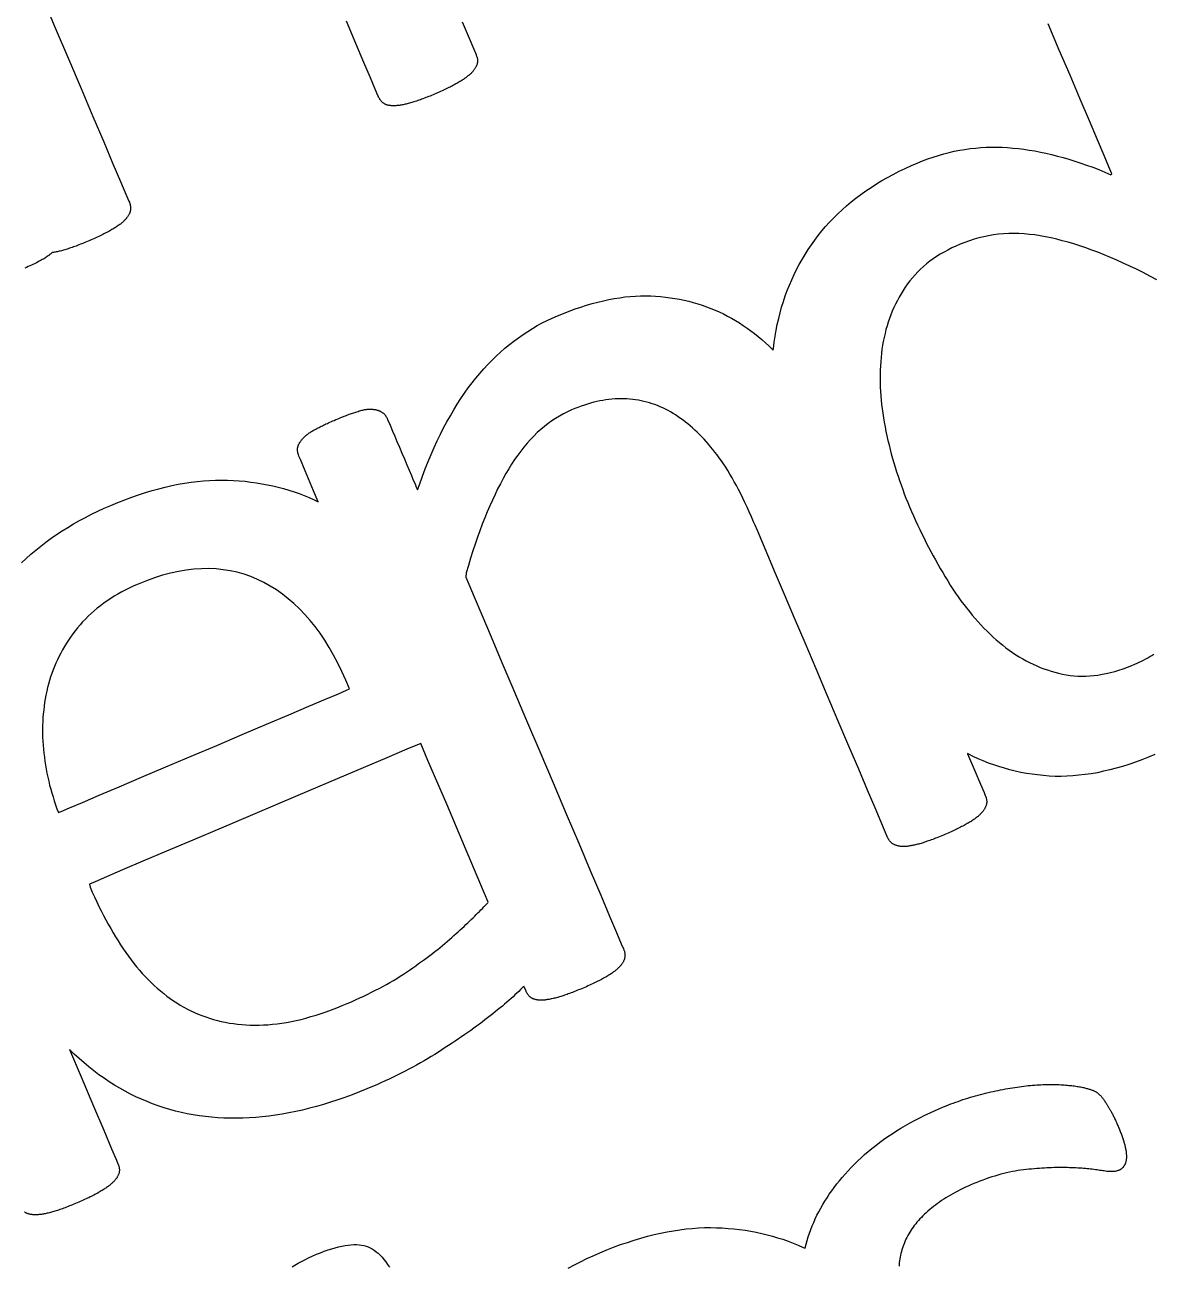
# Model space of a CAD drawing. Header units: millimetres. Extents: x 47 to 159, y 49 to 299.
# Drawn here: x 102.27 to 112.17, y 145.12 to 156.01 of the extents above; entities that cross this region are included whole.
import ezdxf

# ---------------------------------------------------------------- set-up
doc = ezdxf.new("R2010")
doc.units = ezdxf.units.MM

# ---------------------------------------------------------------- blocks, each defined once
blk = doc.blocks.new('angel 01')
for points in [[(-18.047, 96.311), (-18.021, 96.327), (-17.994, 96.343), (-17.965, 96.359), (-17.935, 96.375), (-17.903, 96.391), (-17.869, 96.406), (-17.833, 96.422), (-17.798, 96.436), (-17.764, 96.449), (-17.731, 96.46), (-17.699, 96.471), (-17.669, 96.48), (-17.639, 96.488), (-17.61, 96.494), (-17.582, 96.499), (-17.555, 96.503), (-17.53, 96.506), (-17.505, 96.507), (-17.481, 96.507), (-17.459, 96.505), (-17.437, 96.503), (-17.417, 96.499), (-17.397, 96.494), (-17.379, 96.487), (-17.361, 96.479), (-17.343, 96.469), (-17.326, 96.458), (-17.308, 96.445), (-17.291, 96.431), (-17.274, 96.415), (-17.257, 96.397), (-17.241, 96.378), (-17.224, 96.357), (-17.208, 96.334), (-17.192, 96.31)], [(-15.623, 96.301), (-15.57, 96.33), (-15.516, 96.357), (-15.461, 96.384), (-15.405, 96.41), (-15.347, 96.435), (-15.286, 96.46), (-15.225, 96.484), (-15.164, 96.507), (-15.104, 96.527), (-15.045, 96.547), (-14.986, 96.564), (-14.928, 96.58), (-14.87, 96.595), (-14.813, 96.608), (-14.756, 96.62), (-14.7, 96.629), (-14.645, 96.638), (-14.59, 96.645), (-14.535, 96.65), (-14.481, 96.654), (-14.428, 96.656), (-14.375, 96.656), (-14.323, 96.655), (-14.272, 96.653), (-14.221, 96.65), (-14.17, 96.645), (-14.12, 96.64), (-14.071, 96.633), (-14.022, 96.625), (-13.974, 96.616), (-13.926, 96.606), (-13.879, 96.594), (-13.832, 96.582), (-13.786, 96.568), (-13.74, 96.554), (-13.695, 96.538), (-13.651, 96.521), (-13.607, 96.502), (-13.563, 96.483), (-13.546, 96.475), (-13.545, 96.479), (-13.537, 96.511), (-13.528, 96.543), (-13.518, 96.575), (-13.507, 96.607), (-13.495, 96.639), (-13.483, 96.671), (-13.47, 96.702), (-13.456, 96.734), (-13.441, 96.765), (-13.425, 96.796), (-13.408, 96.827), (-13.391, 96.858), (-13.372, 96.889), (-13.353, 96.919), (-13.333, 96.949), (-13.312, 96.979), (-13.29, 97.009), (-13.267, 97.039), (-13.244, 97.068), (-13.219, 97.097), (-13.194, 97.126), (-13.168, 97.155), (-13.141, 97.184), (-13.113, 97.212), (-13.084, 97.241), (-13.054, 97.269), (-13.023, 97.297), (-12.992, 97.324), (-12.96, 97.351), (-12.926, 97.378), (-12.892, 97.404), (-12.856, 97.43), (-12.82, 97.455), (-12.782, 97.48), (-12.744, 97.504), (-12.705, 97.528), (-12.665, 97.552), (-12.623, 97.575), (-12.581, 97.598), (-12.538, 97.62), (-12.494, 97.642), (-12.449, 97.663), (-12.403, 97.684), (-12.356, 97.705), (-12.33, 97.715), (-12.309, 97.724), (-12.288, 97.732), (-12.267, 97.741), (-12.246, 97.749), (-12.224, 97.757), (-12.203, 97.764), (-12.181, 97.772), (-12.16, 97.779), (-12.138, 97.786), (-12.116, 97.793), (-12.094, 97.8), (-12.072, 97.806), (-12.05, 97.812), (-12.028, 97.818), (-12.006, 97.824), (-11.983, 97.83), (-11.961, 97.836), (-11.939, 97.841), (-11.917, 97.846), (-11.895, 97.851), (-11.873, 97.856), (-11.851, 97.86), (-11.83, 97.864), (-11.809, 97.869), (-11.788, 97.873), (-11.767, 97.876), (-11.746, 97.88), (-11.726, 97.883), (-11.705, 97.886), (-11.685, 97.889), (-11.665, 97.892), (-11.646, 97.895), (-11.626, 97.897), (-11.607, 97.9), (-11.588, 97.902), (-11.569, 97.903), (-11.55, 97.905), (-11.531, 97.906), (-11.513, 97.908), (-11.495, 97.909), (-11.478, 97.91), (-11.46, 97.911), (-11.443, 97.911), (-11.426, 97.912), (-11.409, 97.912), (-11.393, 97.912), (-11.377, 97.912), (-11.361, 97.912), (-11.345, 97.912), (-11.33, 97.911), (-11.315, 97.911), (-11.3, 97.91), (-11.285, 97.909), (-11.271, 97.908), (-11.257, 97.907), (-11.244, 97.906), (-11.231, 97.904), (-11.218, 97.903), (-11.205, 97.902), (-11.193, 97.9), (-11.181, 97.899), (-11.17, 97.897), (-11.159, 97.895), (-11.148, 97.894), (-11.138, 97.892), (-11.128, 97.89), (-11.118, 97.888), (-11.109, 97.886), (-11.1, 97.885), (-11.092, 97.883), (-11.084, 97.88), (-11.076, 97.878), (-11.068, 97.876), (-11.061, 97.874), (-11.054, 97.872), (-11.047, 97.87), (-11.04, 97.868), (-11.034, 97.865), (-11.028, 97.863), (-11.022, 97.861), (-11.016, 97.859), (-11.011, 97.856), (-11.006, 97.854), (-11.001, 97.851), (-10.997, 97.849), (-10.992, 97.846), (-10.988, 97.844), (-10.985, 97.841), (-10.981, 97.839), (-10.978, 97.836), (-10.974, 97.833), (-10.971, 97.83), (-10.967, 97.827), (-10.964, 97.824), (-10.961, 97.821), (-10.958, 97.818), (-10.954, 97.815), (-10.951, 97.811), (-10.948, 97.808), (-10.945, 97.805), (-10.942, 97.801), (-10.939, 97.797), (-10.936, 97.794), (-10.933, 97.79), (-10.93, 97.786), (-10.928, 97.782), (-10.925, 97.778), (-10.922, 97.774), (-10.919, 97.77), (-10.916, 97.766), (-10.914, 97.761), (-10.911, 97.756), (-10.908, 97.752), (-10.904, 97.747), (-10.901, 97.742), (-10.898, 97.737), (-10.895, 97.732), (-10.892, 97.727), (-10.888, 97.721), (-10.885, 97.716), (-10.882, 97.71), (-10.878, 97.705), (-10.875, 97.699), (-10.871, 97.693), (-10.868, 97.687), (-10.864, 97.681), (-10.86, 97.674), (-10.857, 97.668), (-10.853, 97.661), (-10.849, 97.654), (-10.846, 97.647), (-10.842, 97.639), (-10.838, 97.632), (-10.834, 97.624), (-10.831, 97.616), (-10.827, 97.608), (-10.823, 97.6), (-10.819, 97.591), (-10.815, 97.583), (-10.811, 97.574), (-10.807, 97.565), (-10.803, 97.556), (-10.799, 97.546), (-10.795, 97.536), (-10.791, 97.527), (-10.788, 97.517), (-10.784, 97.508), (-10.78, 97.499), (-10.777, 97.49), (-10.773, 97.481), (-10.77, 97.472), (-10.767, 97.463), (-10.764, 97.455), (-10.761, 97.446), (-10.758, 97.438), (-10.755, 97.429), (-10.753, 97.421), (-10.75, 97.413), (-10.748, 97.405), (-10.746, 97.398), (-10.743, 97.39), (-10.741, 97.383), (-10.739, 97.375), (-10.738, 97.368), (-10.736, 97.361), (-10.734, 97.354), (-10.733, 97.347), (-10.732, 97.34), (-10.731, 97.334), (-10.729, 97.327), (-10.729, 97.321), (-10.728, 97.314), (-10.727, 97.308), (-10.727, 97.302), (-10.726, 97.296), (-10.726, 97.29), (-10.726, 97.285), (-10.726, 97.279), (-10.726, 97.274), (-10.726, 97.268), (-10.726, 97.263), (-10.727, 97.258), (-10.728, 97.253), (-10.728, 97.248), (-10.729, 97.244), (-10.73, 97.239), (-10.731, 97.235), (-10.732, 97.23), (-10.733, 97.226), (-10.735, 97.222), (-10.736, 97.218), (-10.738, 97.214), (-10.739, 97.21), (-10.741, 97.207), (-10.743, 97.203), (-10.745, 97.2), (-10.747, 97.197), (-10.749, 97.194), (-10.751, 97.191), (-10.754, 97.188), (-10.756, 97.185), (-10.759, 97.182), (-10.761, 97.18), (-10.764, 97.177), (-10.767, 97.175), (-10.769, 97.173), (-10.772, 97.17), (-10.775, 97.168), (-10.778, 97.166), (-10.782, 97.164), (-10.785, 97.163), (-10.788, 97.161), (-10.791, 97.159), (-10.795, 97.158), (-10.801, 97.156), (-10.807, 97.154), (-10.813, 97.152), (-10.82, 97.151), (-10.827, 97.15), (-10.835, 97.149), (-10.843, 97.148), (-10.851, 97.148), (-10.86, 97.148), (-10.869, 97.148), (-10.879, 97.149), (-10.889, 97.149), (-10.899, 97.15), (-10.91, 97.151), (-10.921, 97.153), (-10.933, 97.154), (-10.945, 97.156), (-10.958, 97.158), (-10.971, 97.16), (-10.984, 97.162), (-10.997, 97.164), (-11.011, 97.166), (-11.026, 97.168), (-11.04, 97.17), (-11.055, 97.171), (-11.07, 97.173), (-11.086, 97.174), (-11.102, 97.176), (-11.118, 97.177), (-11.135, 97.178), (-11.152, 97.179), (-11.17, 97.18), (-11.187, 97.181), (-11.205, 97.182), (-11.224, 97.182), (-11.243, 97.183), (-11.262, 97.183), (-11.281, 97.184), (-11.301, 97.184), (-11.32, 97.184), (-11.341, 97.183), (-11.361, 97.183), (-11.382, 97.182), (-11.403, 97.181), (-11.424, 97.18), (-11.446, 97.179), (-11.468, 97.178), (-11.49, 97.176), (-11.513, 97.174), (-11.536, 97.172), (-11.559, 97.17), (-11.582, 97.168), (-11.606, 97.166), (-11.63, 97.163), (-11.654, 97.16), (-11.678, 97.156), (-11.703, 97.152), (-11.727, 97.148), (-11.752, 97.142), (-11.777, 97.137), (-11.803, 97.131), (-11.828, 97.124), (-11.854, 97.117), (-11.88, 97.109), (-11.906, 97.101), (-11.932, 97.092), (-11.958, 97.083), (-11.985, 97.074), (-12.012, 97.064), (-12.039, 97.053), (-12.066, 97.042), (-12.091, 97.031), (-12.115, 97.02), (-12.139, 97.01), (-12.162, 96.999), (-12.184, 96.988), (-12.206, 96.976), (-12.228, 96.965), (-12.249, 96.953), (-12.27, 96.942), (-12.29, 96.93), (-12.31, 96.918), (-12.329, 96.905), (-12.348, 96.893), (-12.366, 96.88), (-12.384, 96.867), (-12.402, 96.854), (-12.419, 96.841), (-12.436, 96.828), (-12.452, 96.814), (-12.467, 96.801), (-12.483, 96.787), (-12.497, 96.774), (-12.512, 96.76), (-12.525, 96.746), (-12.539, 96.732), (-12.551, 96.718), (-12.564, 96.703), (-12.575, 96.689), (-12.587, 96.674), (-12.598, 96.66), (-12.608, 96.645), (-12.618, 96.63), (-12.627, 96.616), (-12.636, 96.601), (-12.644, 96.586), (-12.652, 96.57), (-12.66, 96.555), (-12.667, 96.54), (-12.673, 96.524), (-12.68, 96.509), (-12.685, 96.493), (-12.691, 96.478), (-12.696, 96.462), (-12.7, 96.446), (-12.704, 96.43), (-12.708, 96.414), (-12.711, 96.398), (-12.714, 96.382), (-12.717, 96.366), (-12.719, 96.35), (-12.72, 96.334), (-12.721, 96.317)], [(-10.477, 100.808), (-10.533, 100.784), (-10.59, 100.761), (-10.647, 100.74), (-10.704, 100.72), (-10.76, 100.702), (-10.816, 100.686), (-10.872, 100.671), (-10.927, 100.659), (-10.981, 100.647), (-11.035, 100.638), (-11.089, 100.63), (-11.143, 100.624), (-11.195, 100.619), (-11.248, 100.616), (-11.3, 100.615), (-11.352, 100.615), (-11.403, 100.618), (-11.454, 100.621), (-11.505, 100.627), (-11.554, 100.633), (-11.604, 100.641), (-11.653, 100.65), (-11.701, 100.661), (-11.749, 100.673), (-11.797, 100.686), (-11.844, 100.7), (-11.89, 100.715), (-11.936, 100.732), (-11.982, 100.75), (-12.027, 100.769), (-12.071, 100.79), (-12.115, 100.812), (-12.12, 100.814), (-12.12, 100.813), (-12.056, 100.662), (-12.006, 100.546), (-11.975, 100.472), (-11.964, 100.447), (-11.962, 100.442), (-11.96, 100.437), (-11.959, 100.432), (-11.957, 100.428), (-11.956, 100.423), (-11.955, 100.419), (-11.954, 100.414), (-11.953, 100.41), (-11.953, 100.405), (-11.952, 100.401), (-11.952, 100.396), (-11.952, 100.392), (-11.952, 100.388), (-11.952, 100.383), (-11.953, 100.379), (-11.953, 100.375), (-11.954, 100.371), (-11.955, 100.367), (-11.956, 100.362), (-11.958, 100.358), (-11.959, 100.354), (-11.961, 100.35), (-11.962, 100.345), (-11.964, 100.341), (-11.967, 100.337), (-11.969, 100.332), (-11.972, 100.328), (-11.974, 100.323), (-11.977, 100.319), (-11.98, 100.315), (-11.984, 100.31), (-11.987, 100.306), (-11.991, 100.301), (-11.995, 100.297), (-11.999, 100.292), (-12.003, 100.288), (-12.008, 100.283), (-12.012, 100.278), (-12.017, 100.274), (-12.023, 100.269), (-12.028, 100.264), (-12.034, 100.259), (-12.04, 100.255), (-12.046, 100.25), (-12.053, 100.245), (-12.059, 100.24), (-12.066, 100.235), (-12.074, 100.23), (-12.081, 100.225), (-12.089, 100.22), (-12.097, 100.215), (-12.106, 100.21), (-12.114, 100.205), (-12.123, 100.2), (-12.132, 100.195), (-12.142, 100.19), (-12.151, 100.184), (-12.161, 100.179), (-12.172, 100.174), (-12.182, 100.168), (-12.193, 100.163), (-12.204, 100.157), (-12.216, 100.152), (-12.227, 100.146), (-12.239, 100.141), (-12.252, 100.135), (-12.264, 100.129), (-12.277, 100.123), (-12.29, 100.118), (-12.304, 100.112), (-12.318, 100.106), (-12.332, 100.1), (-12.346, 100.094), (-12.36, 100.088), (-12.374, 100.082), (-12.388, 100.077), (-12.401, 100.072), (-12.414, 100.067), (-12.426, 100.062), (-12.439, 100.057), (-12.451, 100.053), (-12.463, 100.049), (-12.474, 100.045), (-12.486, 100.041), (-12.497, 100.037), (-12.508, 100.033), (-12.518, 100.03), (-12.528, 100.027), (-12.538, 100.024), (-12.548, 100.021), (-12.558, 100.019), (-12.567, 100.016), (-12.576, 100.014), (-12.585, 100.012), (-12.594, 100.01), (-12.603, 100.008), (-12.611, 100.007), (-12.619, 100.005), (-12.627, 100.004), (-12.635, 100.003), (-12.642, 100.002), (-12.65, 100.001), (-12.657, 100.001), (-12.664, 100), (-12.67, 100), (-12.677, 100), (-12.683, 100), (-12.69, 100), (-12.696, 100), (-12.701, 100.001), (-12.707, 100.001), (-12.713, 100.002), (-12.718, 100.003), (-12.724, 100.003), (-12.729, 100.004), (-12.734, 100.006), (-12.739, 100.007), (-12.743, 100.008), (-12.748, 100.01), (-12.752, 100.011), (-12.757, 100.013), (-12.761, 100.015), (-12.765, 100.017), (-12.769, 100.019), (-12.773, 100.021), (-12.776, 100.023), (-12.78, 100.026), (-12.783, 100.028), (-12.786, 100.031), (-12.79, 100.034), (-12.793, 100.037), (-12.796, 100.04), (-12.799, 100.043), (-12.802, 100.047), (-12.804, 100.05), (-12.807, 100.054), (-12.81, 100.058), (-12.812, 100.062), (-12.815, 100.066), (-12.817, 100.07), (-12.819, 100.075), (-12.821, 100.079), (-12.824, 100.086), (-12.842, 100.128), (-12.879, 100.214), (-12.931, 100.338), (-12.998, 100.495), (-13.075, 100.678), (-13.162, 100.881), (-13.254, 101.099), (-13.351, 101.327), (-13.449, 101.557), (-13.545, 101.785), (-13.638, 102.004), (-13.725, 102.209), (-13.804, 102.394), (-13.872, 102.554), (-13.926, 102.681), (-13.964, 102.771), (-13.984, 102.818), (-13.997, 102.848), (-14.016, 102.891), (-14.035, 102.934), (-14.054, 102.976), (-14.073, 103.016), (-14.092, 103.055), (-14.11, 103.093), (-14.129, 103.13), (-14.148, 103.166), (-14.167, 103.2), (-14.186, 103.233), (-14.205, 103.266), (-14.224, 103.297), (-14.242, 103.327), (-14.261, 103.356), (-14.28, 103.383), (-14.298, 103.41), (-14.317, 103.435), (-14.336, 103.46), (-14.355, 103.483), (-14.374, 103.506), (-14.393, 103.529), (-14.412, 103.551), (-14.432, 103.573), (-14.452, 103.593), (-14.472, 103.614), (-14.492, 103.633), (-14.512, 103.653), (-14.533, 103.671), (-14.553, 103.689), (-14.574, 103.706), (-14.595, 103.723), (-14.616, 103.74), (-14.638, 103.755), (-14.659, 103.77), (-14.681, 103.785), (-14.703, 103.799), (-14.725, 103.812), (-14.747, 103.824), (-14.77, 103.836), (-14.793, 103.847), (-14.816, 103.857), (-14.839, 103.867), (-14.863, 103.876), (-14.886, 103.884), (-14.91, 103.892), (-14.934, 103.898), (-14.959, 103.904), (-14.983, 103.91), (-15.008, 103.914), (-15.033, 103.918), (-15.058, 103.922), (-15.084, 103.924), (-15.109, 103.926), (-15.135, 103.927), (-15.161, 103.927), (-15.187, 103.927), (-15.213, 103.926), (-15.24, 103.924), (-15.266, 103.921), (-15.293, 103.917), (-15.319, 103.913), (-15.346, 103.908), (-15.373, 103.902), (-15.4, 103.896), (-15.428, 103.889), (-15.455, 103.881), (-15.482, 103.872), (-15.51, 103.863), (-15.538, 103.852), (-15.565, 103.842), (-15.595, 103.829), (-15.631, 103.813), (-15.666, 103.795), (-15.701, 103.776), (-15.734, 103.755), (-15.768, 103.733), (-15.8, 103.709), (-15.833, 103.684), (-15.864, 103.658), (-15.895, 103.63), (-15.925, 103.6), (-15.955, 103.569), (-15.984, 103.537), (-16.012, 103.504), (-16.04, 103.468), (-16.067, 103.432), (-16.094, 103.394), (-16.12, 103.354), (-16.145, 103.314), (-16.17, 103.271), (-16.195, 103.228), (-16.219, 103.182), (-16.243, 103.136), (-16.266, 103.088), (-16.289, 103.038), (-16.312, 102.988), (-16.334, 102.935), (-16.356, 102.882), (-16.378, 102.826), (-16.399, 102.77), (-16.42, 102.712), (-16.44, 102.653), (-16.461, 102.592), (-16.48, 102.53), (-16.5, 102.466), (-16.519, 102.401), (-16.523, 102.362), (-16.497, 102.301), (-16.449, 102.189), (-16.383, 102.032), (-16.301, 101.839), (-16.206, 101.615), (-16.101, 101.368), (-15.989, 101.105), (-15.874, 100.833), (-15.757, 100.558), (-15.642, 100.287), (-15.532, 100.028), (-15.43, 99.788), (-15.338, 99.572), (-15.261, 99.389), (-15.2, 99.245), (-15.158, 99.147), (-15.139, 99.102), (-15.136, 99.096), (-15.135, 99.091), (-15.133, 99.087), (-15.131, 99.082), (-15.13, 99.077), (-15.129, 99.073), (-15.128, 99.068), (-15.127, 99.064), (-15.127, 99.059), (-15.126, 99.055), (-15.126, 99.05), (-15.126, 99.046), (-15.126, 99.042), (-15.126, 99.037), (-15.126, 99.033), (-15.127, 99.029), (-15.128, 99.025), (-15.129, 99.021), (-15.13, 99.016), (-15.131, 99.012), (-15.132, 99.008), (-15.134, 99.004), (-15.136, 98.999), (-15.138, 98.995), (-15.14, 98.991), (-15.142, 98.986), (-15.145, 98.982), (-15.147, 98.977), (-15.15, 98.973), (-15.153, 98.969), (-15.157, 98.964), (-15.16, 98.96), (-15.164, 98.955), (-15.167, 98.951), (-15.171, 98.946), (-15.176, 98.942), (-15.18, 98.937), (-15.185, 98.932), (-15.19, 98.928), (-15.195, 98.923), (-15.2, 98.918), (-15.206, 98.914), (-15.212, 98.909), (-15.218, 98.904), (-15.225, 98.899), (-15.231, 98.894), (-15.238, 98.889), (-15.246, 98.884), (-15.253, 98.88), (-15.261, 98.875), (-15.269, 98.87), (-15.277, 98.864), (-15.286, 98.859), (-15.294, 98.854), (-15.303, 98.849), (-15.313, 98.844), (-15.323, 98.839), (-15.333, 98.833), (-15.343, 98.828), (-15.354, 98.822), (-15.365, 98.817), (-15.376, 98.811), (-15.388, 98.806), (-15.4, 98.8), (-15.412, 98.794), (-15.425, 98.788), (-15.438, 98.782), (-15.451, 98.776), (-15.464, 98.77), (-15.478, 98.764), (-15.493, 98.758), (-15.507, 98.752), (-15.521, 98.746), (-15.534, 98.741), (-15.548, 98.735), (-15.561, 98.73), (-15.573, 98.725), (-15.586, 98.72), (-15.598, 98.715), (-15.611, 98.711), (-15.623, 98.706), (-15.634, 98.702), (-15.646, 98.698), (-15.657, 98.694), (-15.668, 98.691), (-15.679, 98.687), (-15.689, 98.684), (-15.699, 98.681), (-15.709, 98.678), (-15.719, 98.675), (-15.729, 98.672), (-15.738, 98.67), (-15.748, 98.668), (-15.757, 98.665), (-15.766, 98.663), (-15.774, 98.662), (-15.783, 98.66), (-15.791, 98.658), (-15.799, 98.657), (-15.807, 98.656), (-15.815, 98.655), (-15.823, 98.654), (-15.83, 98.653), (-15.837, 98.652), (-15.844, 98.652), (-15.851, 98.652), (-15.858, 98.652), (-15.864, 98.652), (-15.871, 98.652), (-15.877, 98.652), (-15.883, 98.652), (-15.889, 98.653), (-15.894, 98.654), (-15.9, 98.654), (-15.905, 98.655), (-15.91, 98.656), (-15.915, 98.658), (-15.92, 98.659), (-15.924, 98.66), (-15.929, 98.662), (-15.933, 98.664), (-15.937, 98.666), (-15.941, 98.668), (-15.945, 98.67), (-15.948, 98.672), (-15.951, 98.674), (-15.955, 98.677), (-15.958, 98.68), (-15.961, 98.682), (-15.964, 98.685), (-15.967, 98.688), (-15.97, 98.691), (-15.973, 98.695), (-15.975, 98.698), (-15.978, 98.702), (-15.981, 98.706), (-15.983, 98.709), (-15.985, 98.713), (-15.988, 98.717), (-15.99, 98.722), (-15.992, 98.726), (-15.994, 98.731), (-15.996, 98.735), (-16.013, 98.774), (-16.013, 98.773), (-16.027, 98.759), (-16.042, 98.744), (-16.058, 98.729), (-16.074, 98.713), (-16.091, 98.698), (-16.108, 98.682), (-16.125, 98.666), (-16.144, 98.65), (-16.162, 98.634), (-16.182, 98.617), (-16.201, 98.6), (-16.222, 98.583), (-16.243, 98.566), (-16.264, 98.549), (-16.286, 98.531), (-16.308, 98.513), (-16.331, 98.496), (-16.355, 98.478), (-16.379, 98.46), (-16.403, 98.441), (-16.428, 98.423), (-16.453, 98.405), (-16.479, 98.386), (-16.505, 98.368), (-16.532, 98.349), (-16.559, 98.33), (-16.587, 98.311), (-16.615, 98.292), (-16.643, 98.273), (-16.673, 98.254), (-16.702, 98.235), (-16.732, 98.215), (-16.763, 98.196), (-16.794, 98.176), (-16.825, 98.157), (-16.857, 98.138), (-16.889, 98.119), (-16.921, 98.101), (-16.954, 98.082), (-16.988, 98.064), (-17.021, 98.046), (-17.055, 98.029), (-17.089, 98.011), (-17.124, 97.994), (-17.159, 97.977), (-17.195, 97.96), (-17.231, 97.943), (-17.267, 97.927), (-17.304, 97.91), (-17.341, 97.894), (-17.391, 97.873), (-17.455, 97.847), (-17.519, 97.822), (-17.583, 97.799), (-17.646, 97.777), (-17.708, 97.756), (-17.77, 97.737), (-17.832, 97.719), (-17.893, 97.703), (-17.954, 97.688), (-18.014, 97.674), (-18.074, 97.662), (-18.133, 97.651), (-18.192, 97.642), (-18.25, 97.634), (-18.308, 97.627), (-18.365, 97.622), (-18.422, 97.618), (-18.478, 97.616), (-18.534, 97.615), (-18.59, 97.615), (-18.645, 97.617), (-18.699, 97.62), (-18.754, 97.624), (-18.807, 97.63), (-18.86, 97.637), (-18.913, 97.646), (-18.966, 97.655), (-19.017, 97.667), (-19.069, 97.679), (-19.12, 97.693), (-19.17, 97.708), (-19.221, 97.725), (-19.27, 97.743), (-19.319, 97.762), (-19.368, 97.783), (-19.416, 97.805), (-19.464, 97.828), (-19.511, 97.853), (-19.558, 97.879), (-19.605, 97.907), (-19.65, 97.936), (-19.696, 97.966), (-19.741, 97.998), (-19.785, 98.031), (-19.829, 98.066), (-19.872, 98.102), (-19.915, 98.14), (-19.958, 98.179), (-19.999, 98.219), (-20, 98.219), (-19.898, 97.979), (-19.789, 97.723), (-19.699, 97.51), (-19.63, 97.348), (-19.587, 97.248), (-19.574, 97.216), (-19.572, 97.211), (-19.57, 97.207), (-19.569, 97.202), (-19.567, 97.197), (-19.566, 97.193), (-19.565, 97.188), (-19.564, 97.184), (-19.563, 97.179), (-19.563, 97.175), (-19.562, 97.17), (-19.562, 97.166), (-19.562, 97.162), (-19.562, 97.157), (-19.562, 97.153), (-19.563, 97.149), (-19.563, 97.145), (-19.564, 97.14), (-19.565, 97.136), (-19.566, 97.132), (-19.568, 97.128), (-19.569, 97.123), (-19.571, 97.119), (-19.573, 97.115), (-19.575, 97.11), (-19.577, 97.106), (-19.58, 97.102), (-19.582, 97.097), (-19.585, 97.093), (-19.588, 97.088), (-19.592, 97.084), (-19.595, 97.079), (-19.599, 97.075), (-19.603, 97.07), (-19.607, 97.065), (-19.611, 97.061), (-19.616, 97.056), (-19.621, 97.051), (-19.626, 97.047), (-19.631, 97.042), (-19.636, 97.037), (-19.642, 97.032), (-19.648, 97.027), (-19.654, 97.023), (-19.661, 97.018), (-19.667, 97.013), (-19.674, 97.008), (-19.681, 97.003), (-19.689, 96.998), (-19.696, 96.993), (-19.704, 96.988), (-19.712, 96.983), (-19.721, 96.978), (-19.729, 96.973), (-19.738, 96.968), (-19.747, 96.962), (-19.757, 96.957), (-19.766, 96.952), (-19.776, 96.947), (-19.787, 96.941), (-19.797, 96.936), (-19.808, 96.93), (-19.819, 96.925), (-19.83, 96.919), (-19.842, 96.914), (-19.854, 96.908), (-19.867, 96.903), (-19.879, 96.897), (-19.892, 96.891), (-19.905, 96.885), (-19.919, 96.879), (-19.932, 96.874), (-19.946, 96.868), (-19.96, 96.862), (-19.973, 96.856), (-19.987, 96.851), (-20, 96.846), (-20.012, 96.841), (-20.025, 96.836), (-20.037, 96.831), (-20.049, 96.827), (-20.061, 96.822), (-20.073, 96.818), (-20.084, 96.814), (-20.095, 96.81), (-20.106, 96.807), (-20.117, 96.803), (-20.127, 96.8), (-20.138, 96.797), (-20.148, 96.794), (-20.157, 96.791), (-20.167, 96.789), (-20.176, 96.786), (-20.186, 96.784), (-20.195, 96.782), (-20.204, 96.78), (-20.212, 96.778), (-20.221, 96.776), (-20.229, 96.775), (-20.237, 96.774), (-20.245, 96.772), (-20.253, 96.771), (-20.26, 96.771), (-20.268, 96.77), (-20.275, 96.769), (-20.282, 96.769), (-20.289, 96.769), (-20.295, 96.768), (-20.302, 96.768), (-20.308, 96.769), (-20.314, 96.769), (-20.32, 96.769), (-20.326, 96.77), (-20.332, 96.77), (-20.337, 96.771), (-20.342, 96.772), (-20.348, 96.773), (-20.353, 96.774), (-20.358, 96.776), (-20.362, 96.777), (-20.367, 96.779), (-20.371, 96.78), (-20.375, 96.782), (-20.38, 96.784), (-20.383, 96.786), (-20.387, 96.788), (-20.391, 96.791), (-20.394, 96.793)], [(-20.421, 102.488), (-20.381, 102.526), (-20.339, 102.564), (-20.296, 102.6), (-20.252, 102.635), (-20.206, 102.67), (-20.16, 102.703), (-20.113, 102.736), (-20.064, 102.768), (-20.015, 102.799), (-19.964, 102.829), (-19.912, 102.859), (-19.859, 102.887), (-19.805, 102.915), (-19.75, 102.941), (-19.694, 102.967), (-19.636, 102.992), (-19.575, 103.018), (-19.514, 103.041), (-19.453, 103.064), (-19.393, 103.085), (-19.334, 103.104), (-19.275, 103.122), (-19.217, 103.138), (-19.159, 103.152), (-19.102, 103.165), (-19.045, 103.177), (-18.989, 103.187), (-18.933, 103.195), (-18.879, 103.202), (-18.824, 103.207), (-18.77, 103.211), (-18.717, 103.213), (-18.664, 103.214), (-18.612, 103.213), (-18.561, 103.211), (-18.51, 103.207), (-18.459, 103.203), (-18.409, 103.197), (-18.36, 103.19), (-18.311, 103.182), (-18.263, 103.173), (-18.215, 103.163), (-18.168, 103.152), (-18.121, 103.139), (-18.075, 103.126), (-18.029, 103.111), (-17.984, 103.095), (-17.94, 103.078), (-17.896, 103.06), (-17.852, 103.04), (-17.817, 103.023), (-17.858, 103.121), (-17.931, 103.294), (-17.974, 103.394), (-17.984, 103.419), (-17.986, 103.423), (-17.988, 103.428), (-17.99, 103.432), (-17.991, 103.437), (-17.992, 103.441), (-17.994, 103.446), (-17.995, 103.45), (-17.996, 103.454), (-17.996, 103.459), (-17.997, 103.463), (-17.998, 103.467), (-17.998, 103.471), (-17.998, 103.476), (-17.998, 103.48), (-17.999, 103.484), (-17.998, 103.488), (-17.998, 103.492), (-17.998, 103.496), (-17.997, 103.5), (-17.996, 103.504), (-17.995, 103.508), (-17.994, 103.512), (-17.993, 103.516), (-17.991, 103.521), (-17.989, 103.525), (-17.987, 103.529), (-17.985, 103.534), (-17.982, 103.538), (-17.98, 103.543), (-17.977, 103.547), (-17.974, 103.552), (-17.97, 103.556), (-17.967, 103.561), (-17.963, 103.566), (-17.959, 103.571), (-17.955, 103.575), (-17.951, 103.58), (-17.946, 103.585), (-17.941, 103.59), (-17.936, 103.595), (-17.931, 103.599), (-17.926, 103.604), (-17.92, 103.609), (-17.914, 103.613), (-17.908, 103.618), (-17.902, 103.623), (-17.896, 103.627), (-17.889, 103.632), (-17.882, 103.636), (-17.875, 103.64), (-17.868, 103.645), (-17.861, 103.649), (-17.853, 103.654), (-17.845, 103.658), (-17.837, 103.662), (-17.828, 103.667), (-17.819, 103.672), (-17.81, 103.676), (-17.801, 103.681), (-17.791, 103.686), (-17.781, 103.691), (-17.771, 103.696), (-17.76, 103.701), (-17.749, 103.706), (-17.737, 103.711), (-17.726, 103.716), (-17.714, 103.722), (-17.701, 103.727), (-17.689, 103.733), (-17.676, 103.738), (-17.663, 103.744), (-17.65, 103.749), (-17.637, 103.755), (-17.625, 103.76), (-17.613, 103.765), (-17.601, 103.769), (-17.59, 103.774), (-17.578, 103.778), (-17.567, 103.783), (-17.556, 103.787), (-17.545, 103.791), (-17.535, 103.795), (-17.525, 103.798), (-17.515, 103.802), (-17.505, 103.805), (-17.495, 103.808), (-17.486, 103.811), (-17.477, 103.814), (-17.468, 103.817), (-17.459, 103.82), (-17.451, 103.822), (-17.442, 103.824), (-17.434, 103.827), (-17.426, 103.828), (-17.418, 103.83), (-17.41, 103.832), (-17.403, 103.833), (-17.395, 103.834), (-17.388, 103.835), (-17.381, 103.836), (-17.374, 103.836), (-17.368, 103.836), (-17.361, 103.837), (-17.355, 103.836), (-17.349, 103.836), (-17.343, 103.836), (-17.337, 103.835), (-17.331, 103.834), (-17.326, 103.834), (-17.32, 103.833), (-17.315, 103.832), (-17.31, 103.831), (-17.305, 103.83), (-17.3, 103.828), (-17.295, 103.827), (-17.291, 103.825), (-17.286, 103.824), (-17.282, 103.822), (-17.278, 103.82), (-17.273, 103.818), (-17.27, 103.816), (-17.266, 103.814), (-17.262, 103.812), (-17.258, 103.81), (-17.255, 103.808), (-17.252, 103.805), (-17.249, 103.803), (-17.245, 103.8), (-17.242, 103.797), (-17.239, 103.794), (-17.236, 103.791), (-17.233, 103.788), (-17.231, 103.784), (-17.228, 103.781), (-17.225, 103.777), (-17.223, 103.773), (-17.22, 103.769), (-17.218, 103.765), (-17.216, 103.761), (-17.213, 103.757), (-17.211, 103.753), (-17.209, 103.748), (-17.208, 103.744), (-17.202, 103.732), (-17.193, 103.71), (-17.18, 103.68), (-17.165, 103.643), (-17.146, 103.6), (-17.127, 103.553), (-17.105, 103.503), (-17.083, 103.451), (-17.061, 103.399), (-17.04, 103.348), (-17.019, 103.3), (-17, 103.254), (-16.983, 103.214), (-16.968, 103.18), (-16.957, 103.153), (-16.949, 103.135), (-16.946, 103.127), (-16.927, 103.182), (-16.903, 103.248), (-16.878, 103.313), (-16.853, 103.377), (-16.827, 103.439), (-16.8, 103.499), (-16.773, 103.558), (-16.745, 103.616), (-16.717, 103.672), (-16.688, 103.726), (-16.658, 103.779), (-16.628, 103.831), (-16.597, 103.881), (-16.565, 103.929), (-16.533, 103.976), (-16.501, 104.022), (-16.467, 104.066), (-16.433, 104.108), (-16.399, 104.15), (-16.363, 104.189), (-16.328, 104.228), (-16.291, 104.265), (-16.255, 104.302), (-16.217, 104.336), (-16.179, 104.37), (-16.14, 104.402), (-16.101, 104.433), (-16.061, 104.463), (-16.02, 104.491), (-15.979, 104.518), (-15.937, 104.544), (-15.895, 104.569), (-15.852, 104.592), (-15.809, 104.614), (-15.764, 104.635), (-15.719, 104.655), (-15.666, 104.676), (-15.615, 104.696), (-15.564, 104.715), (-15.513, 104.732), (-15.463, 104.748), (-15.413, 104.762), (-15.364, 104.775), (-15.315, 104.787), (-15.267, 104.797), (-15.22, 104.806), (-15.172, 104.814), (-15.126, 104.82), (-15.08, 104.824), (-15.034, 104.828), (-14.989, 104.83), (-14.944, 104.83), (-14.9, 104.829), (-14.857, 104.827), (-14.814, 104.824), (-14.771, 104.819), (-14.729, 104.814), (-14.688, 104.807), (-14.647, 104.8), (-14.606, 104.792), (-14.566, 104.782), (-14.526, 104.772), (-14.487, 104.76), (-14.448, 104.748), (-14.41, 104.735), (-14.372, 104.72), (-14.335, 104.705), (-14.298, 104.689), (-14.262, 104.671), (-14.226, 104.653), (-14.191, 104.634), (-14.156, 104.613), (-14.122, 104.592), (-14.088, 104.57), (-14.054, 104.547), (-14.021, 104.523), (-13.989, 104.499), (-13.957, 104.473), (-13.925, 104.447), (-13.894, 104.419), (-13.864, 104.391), (-13.833, 104.362), (-13.825, 104.353), (-13.823, 104.369), (-13.816, 104.423), (-13.808, 104.476), (-13.799, 104.528), (-13.789, 104.58), (-13.777, 104.631), (-13.765, 104.681), (-13.751, 104.731), (-13.736, 104.781), (-13.719, 104.829), (-13.702, 104.877), (-13.683, 104.924), (-13.663, 104.971), (-13.642, 105.016), (-13.62, 105.062), (-13.596, 105.106), (-13.572, 105.15), (-13.546, 105.193), (-13.519, 105.236), (-13.49, 105.277), (-13.461, 105.318), (-13.43, 105.359), (-13.398, 105.399), (-13.365, 105.438), (-13.331, 105.476), (-13.295, 105.513), (-13.258, 105.55), (-13.22, 105.586), (-13.181, 105.621), (-13.141, 105.655), (-13.099, 105.688), (-13.056, 105.72), (-13.012, 105.752), (-12.966, 105.782), (-12.919, 105.812), (-12.872, 105.841), (-12.822, 105.869), (-12.772, 105.896), (-12.72, 105.923), (-12.667, 105.948), (-12.613, 105.973), (-12.561, 105.995), (-12.514, 106.014), (-12.468, 106.031), (-12.422, 106.047), (-12.375, 106.062), (-12.329, 106.075), (-12.282, 106.087), (-12.236, 106.098), (-12.189, 106.107), (-12.143, 106.115), (-12.096, 106.122), (-12.05, 106.127), (-12.003, 106.131), (-11.956, 106.134), (-11.909, 106.135), (-11.863, 106.135), (-11.816, 106.134), (-11.769, 106.131), (-11.722, 106.127), (-11.674, 106.122), (-11.627, 106.116), (-11.579, 106.109), (-11.53, 106.101), (-11.481, 106.091), (-11.432, 106.081), (-11.382, 106.069), (-11.332, 106.056), (-11.281, 106.043), (-11.23, 106.028), (-11.179, 106.012), (-11.127, 105.995), (-11.075, 105.977), (-11.022, 105.958), (-10.969, 105.937), (-10.916, 105.916), (-10.862, 105.893), (-10.854, 105.901), (-10.879, 105.961), (-10.922, 106.062), (-10.98, 106.198), (-11.051, 106.365), (-11.132, 106.556), (-11.221, 106.765), (-11.315, 106.986), (-11.412, 107.215)], [(-16.554, 107.234), (-16.493, 107.09), (-16.452, 106.993), (-16.432, 106.947), (-16.43, 106.942), (-16.428, 106.937), (-16.427, 106.932), (-16.425, 106.928), (-16.424, 106.923), (-16.423, 106.919), (-16.422, 106.914), (-16.421, 106.91), (-16.421, 106.905), (-16.42, 106.901), (-16.42, 106.897), (-16.42, 106.892), (-16.42, 106.888), (-16.42, 106.884), (-16.42, 106.879), (-16.421, 106.875), (-16.422, 106.871), (-16.422, 106.867), (-16.423, 106.863), (-16.425, 106.858), (-16.426, 106.854), (-16.428, 106.85), (-16.43, 106.846), (-16.432, 106.841), (-16.434, 106.837), (-16.436, 106.832), (-16.439, 106.828), (-16.442, 106.824), (-16.445, 106.819), (-16.448, 106.815), (-16.452, 106.81), (-16.455, 106.806), (-16.459, 106.801), (-16.463, 106.796), (-16.467, 106.792), (-16.472, 106.787), (-16.476, 106.782), (-16.481, 106.778), (-16.486, 106.773), (-16.492, 106.768), (-16.497, 106.763), (-16.503, 106.759), (-16.509, 106.754), (-16.515, 106.749), (-16.522, 106.744), (-16.529, 106.739), (-16.536, 106.734), (-16.543, 106.729), (-16.551, 106.724), (-16.558, 106.719), (-16.566, 106.714), (-16.574, 106.709), (-16.583, 106.704), (-16.592, 106.699), (-16.601, 106.694), (-16.61, 106.689), (-16.619, 106.684), (-16.629, 106.678), (-16.639, 106.673), (-16.65, 106.668), (-16.66, 106.662), (-16.671, 106.657), (-16.683, 106.651), (-16.694, 106.646), (-16.706, 106.64), (-16.718, 106.634), (-16.731, 106.629), (-16.743, 106.623), (-16.756, 106.617), (-16.77, 106.611), (-16.783, 106.606), (-16.797, 106.6), (-16.81, 106.594), (-16.823, 106.589), (-16.836, 106.583), (-16.849, 106.578), (-16.861, 106.573), (-16.874, 106.569), (-16.886, 106.564), (-16.898, 106.559), (-16.91, 106.555), (-16.921, 106.551), (-16.933, 106.547), (-16.944, 106.543), (-16.955, 106.539), (-16.966, 106.536), (-16.977, 106.532), (-16.987, 106.529), (-16.997, 106.526), (-17.007, 106.523), (-17.017, 106.52), (-17.027, 106.518), (-17.037, 106.515), (-17.046, 106.513), (-17.055, 106.511), (-17.064, 106.509), (-17.073, 106.507), (-17.081, 106.505), (-17.09, 106.504), (-17.098, 106.502), (-17.106, 106.501), (-17.114, 106.5), (-17.121, 106.499), (-17.128, 106.499), (-17.136, 106.498), (-17.142, 106.498), (-17.149, 106.498), (-17.156, 106.498), (-17.162, 106.498), (-17.168, 106.498), (-17.174, 106.498), (-17.18, 106.499), (-17.186, 106.499), (-17.191, 106.5), (-17.197, 106.501), (-17.202, 106.502), (-17.207, 106.503), (-17.212, 106.504), (-17.216, 106.506), (-17.221, 106.507), (-17.225, 106.509), (-17.229, 106.511), (-17.233, 106.513), (-17.237, 106.515), (-17.24, 106.517), (-17.244, 106.519), (-17.247, 106.522), (-17.25, 106.524), (-17.253, 106.527), (-17.256, 106.53), (-17.259, 106.533), (-17.262, 106.536), (-17.265, 106.539), (-17.268, 106.543), (-17.271, 106.546), (-17.273, 106.55), (-17.276, 106.553), (-17.278, 106.557), (-17.28, 106.561), (-17.283, 106.565), (-17.285, 106.57), (-17.287, 106.574), (-17.289, 106.579), (-17.294, 106.589), (-17.317, 106.644), (-17.358, 106.742), (-17.416, 106.877), (-17.487, 107.045), (-17.57, 107.239)], [(-20.24, 107.456), (-20.124, 107.182), (-20.009, 106.91), (-19.898, 106.649), (-19.794, 106.403), (-19.699, 106.181), (-19.618, 105.989), (-19.552, 105.834), (-19.505, 105.723), (-19.479, 105.662), (-19.474, 105.651), (-19.472, 105.646), (-19.471, 105.642), (-19.469, 105.637), (-19.468, 105.633), (-19.467, 105.628), (-19.466, 105.624), (-19.465, 105.619), (-19.464, 105.615), (-19.464, 105.61), (-19.464, 105.606), (-19.463, 105.602), (-19.463, 105.597), (-19.464, 105.593), (-19.464, 105.589), (-19.464, 105.584), (-19.465, 105.58), (-19.466, 105.576), (-19.467, 105.572), (-19.468, 105.568), (-19.469, 105.563), (-19.471, 105.559), (-19.473, 105.555), (-19.474, 105.551), (-19.476, 105.546), (-19.479, 105.542), (-19.481, 105.538), (-19.484, 105.533), (-19.487, 105.529), (-19.49, 105.524), (-19.493, 105.52), (-19.496, 105.516), (-19.5, 105.511), (-19.503, 105.507), (-19.507, 105.502), (-19.511, 105.498), (-19.516, 105.493), (-19.52, 105.488), (-19.525, 105.484), (-19.53, 105.479), (-19.535, 105.474), (-19.541, 105.47), (-19.547, 105.465), (-19.553, 105.46), (-19.559, 105.455), (-19.566, 105.451), (-19.573, 105.446), (-19.58, 105.441), (-19.587, 105.436), (-19.595, 105.431), (-19.603, 105.426), (-19.611, 105.421), (-19.619, 105.416), (-19.628, 105.411), (-19.637, 105.406), (-19.646, 105.4), (-19.655, 105.395), (-19.665, 105.39), (-19.675, 105.385), (-19.686, 105.379), (-19.697, 105.374), (-19.708, 105.368), (-19.719, 105.362), (-19.731, 105.357), (-19.743, 105.351), (-19.756, 105.345), (-19.768, 105.339), (-19.781, 105.334), (-19.795, 105.328), (-19.808, 105.322), (-19.822, 105.316), (-19.837, 105.309), (-19.851, 105.303), (-19.864, 105.298), (-19.878, 105.292), (-19.891, 105.287), (-19.904, 105.282), (-19.917, 105.277), (-19.929, 105.272), (-19.941, 105.267), (-19.953, 105.263), (-19.965, 105.259), (-19.977, 105.255), (-19.988, 105.251), (-19.999, 105.247), (-20.01, 105.243), (-20.021, 105.24), (-20.031, 105.237), (-20.041, 105.234), (-20.051, 105.231), (-20.061, 105.228), (-20.07, 105.225), (-20.08, 105.223), (-20.089, 105.221), (-20.098, 105.219), (-20.106, 105.217), (-20.115, 105.215), (-20.124, 105.213), (-20.132, 105.212), (-20.14, 105.211), (-20.148, 105.209), (-20.152, 105.209), (-20.155, 105.207), (-20.161, 105.201), (-20.167, 105.196), (-20.174, 105.191), (-20.181, 105.185), (-20.188, 105.18), (-20.195, 105.175), (-20.203, 105.169), (-20.211, 105.164), (-20.22, 105.159), (-20.229, 105.153), (-20.239, 105.148), (-20.249, 105.142), (-20.26, 105.136), (-20.271, 105.13), (-20.282, 105.124), (-20.294, 105.118), (-20.307, 105.112), (-20.32, 105.106), (-20.333, 105.1), (-20.347, 105.093), (-20.362, 105.087), (-20.376, 105.08), (-20.392, 105.074)], [(-10.46, 104.972), (-10.52, 105.003), (-10.579, 105.034), (-10.638, 105.063), (-10.696, 105.091), (-10.754, 105.118), (-10.811, 105.143), (-10.867, 105.167), (-10.922, 105.19), (-10.976, 105.212), (-11.03, 105.232), (-11.083, 105.251), (-11.136, 105.269), (-11.187, 105.285), (-11.238, 105.3), (-11.289, 105.314), (-11.338, 105.327), (-11.387, 105.338), (-11.435, 105.348), (-11.483, 105.357), (-11.53, 105.364), (-11.577, 105.369), (-11.623, 105.373), (-11.669, 105.376), (-11.714, 105.377), (-11.759, 105.376), (-11.804, 105.373), (-11.848, 105.37), (-11.892, 105.364), (-11.935, 105.357), (-11.978, 105.349), (-12.02, 105.339), (-12.062, 105.327), (-12.103, 105.314), (-12.144, 105.299), (-12.185, 105.283), (-12.222, 105.267), (-12.258, 105.25), (-12.293, 105.232), (-12.326, 105.214), (-12.359, 105.195), (-12.391, 105.175), (-12.421, 105.154), (-12.45, 105.133), (-12.479, 105.111), (-12.506, 105.088), (-12.532, 105.064), (-12.557, 105.04), (-12.581, 105.015), (-12.604, 104.989), (-12.626, 104.962), (-12.647, 104.935), (-12.667, 104.907), (-12.685, 104.878), (-12.703, 104.849), (-12.72, 104.819), (-12.736, 104.789), (-12.752, 104.758), (-12.766, 104.728), (-12.78, 104.696), (-12.793, 104.665), (-12.805, 104.632), (-12.816, 104.6), (-12.826, 104.567), (-12.836, 104.534), (-12.844, 104.5), (-12.852, 104.466), (-12.859, 104.431), (-12.865, 104.396), (-12.871, 104.361), (-12.875, 104.325), (-12.879, 104.289), (-12.882, 104.253), (-12.884, 104.216), (-12.886, 104.179), (-12.887, 104.142), (-12.887, 104.105), (-12.887, 104.068), (-12.886, 104.03), (-12.884, 103.992), (-12.881, 103.954), (-12.878, 103.916), (-12.874, 103.877), (-12.869, 103.839), (-12.864, 103.8), (-12.858, 103.76), (-12.851, 103.721), (-12.844, 103.681), (-12.836, 103.641), (-12.827, 103.602), (-12.818, 103.562), (-12.809, 103.522), (-12.799, 103.483), (-12.789, 103.443), (-12.778, 103.404), (-12.766, 103.365), (-12.755, 103.326), (-12.742, 103.287), (-12.73, 103.248), (-12.717, 103.209), (-12.703, 103.171), (-12.689, 103.132), (-12.675, 103.094), (-12.66, 103.055), (-12.644, 103.017), (-12.629, 102.979), (-12.612, 102.939), (-12.594, 102.899), (-12.576, 102.86), (-12.558, 102.82), (-12.54, 102.781), (-12.521, 102.742), (-12.502, 102.703), (-12.482, 102.664), (-12.463, 102.626), (-12.442, 102.588), (-12.422, 102.55), (-12.401, 102.513), (-12.381, 102.476), (-12.359, 102.439), (-12.338, 102.402), (-12.316, 102.366), (-12.294, 102.329), (-12.271, 102.293), (-12.248, 102.258), (-12.225, 102.223), (-12.202, 102.189), (-12.178, 102.156), (-12.154, 102.123), (-12.129, 102.092), (-12.104, 102.06), (-12.079, 102.03), (-12.054, 102), (-12.028, 101.971), (-12.002, 101.943), (-11.976, 101.916), (-11.949, 101.889), (-11.922, 101.863), (-11.895, 101.837), (-11.868, 101.813), (-11.84, 101.789), (-11.811, 101.766), (-11.783, 101.743), (-11.754, 101.722), (-11.725, 101.702), (-11.696, 101.682), (-11.666, 101.663), (-11.636, 101.646), (-11.606, 101.629), (-11.575, 101.613), (-11.544, 101.598), (-11.513, 101.584), (-11.482, 101.571), (-11.45, 101.559), (-11.418, 101.548), (-11.386, 101.537), (-11.353, 101.528), (-11.321, 101.519), (-11.287, 101.512), (-11.254, 101.506), (-11.22, 101.501), (-11.186, 101.497), (-11.152, 101.495), (-11.117, 101.494), (-11.082, 101.494), (-11.047, 101.496), (-11.012, 101.499), (-10.976, 101.504), (-10.94, 101.51), (-10.903, 101.517), (-10.866, 101.525), (-10.829, 101.535), (-10.792, 101.546), (-10.754, 101.559), (-10.716, 101.573), (-10.678, 101.588), (-10.652, 101.599), (-10.633, 101.608), (-10.613, 101.616), (-10.595, 101.626), (-10.576, 101.635), (-10.557, 101.645), (-10.539, 101.655), (-10.521, 101.665), (-10.503, 101.675), (-10.486, 101.686)]]:
    blk.add_lwpolyline(points)
for points in [[(-17.542, 101.382), (-17.575, 101.46), (-17.609, 101.536), (-17.645, 101.609), (-17.682, 101.679), (-17.72, 101.746), (-17.76, 101.81), (-17.801, 101.871), (-17.844, 101.929), (-17.888, 101.983), (-17.934, 102.035), (-17.981, 102.084), (-18.03, 102.13), (-18.08, 102.173), (-18.131, 102.213), (-18.184, 102.25), (-18.238, 102.284), (-18.294, 102.315), (-18.351, 102.343), (-18.409, 102.367), (-18.468, 102.388), (-18.528, 102.405), (-18.589, 102.418), (-18.651, 102.428), (-18.714, 102.434), (-18.778, 102.437), (-18.842, 102.436), (-18.908, 102.432), (-18.975, 102.424), (-19.043, 102.413), (-19.112, 102.398), (-19.182, 102.379), (-19.253, 102.357), (-19.325, 102.331), (-19.397, 102.302), (-19.434, 102.285), (-19.471, 102.269), (-19.506, 102.251), (-19.54, 102.233), (-19.574, 102.214), (-19.607, 102.195), (-19.638, 102.175), (-19.669, 102.155), (-19.699, 102.134), (-19.728, 102.112), (-19.756, 102.09), (-19.784, 102.067), (-19.81, 102.044), (-19.835, 102.02), (-19.86, 101.995), (-19.884, 101.97), (-19.906, 101.944), (-19.928, 101.918), (-19.95, 101.891), (-19.97, 101.864), (-19.99, 101.837), (-20.008, 101.81), (-20.027, 101.782), (-20.044, 101.754), (-20.061, 101.725), (-20.076, 101.697), (-20.091, 101.668), (-20.106, 101.638), (-20.119, 101.609), (-20.132, 101.579), (-20.144, 101.548), (-20.155, 101.518), (-20.165, 101.487), (-20.175, 101.456), (-20.184, 101.424), (-20.192, 101.393), (-20.199, 101.361), (-20.206, 101.328), (-20.212, 101.296), (-20.218, 101.263), (-20.222, 101.23), (-20.226, 101.197), (-20.23, 101.164), (-20.232, 101.13), (-20.234, 101.096), (-20.235, 101.062), (-20.236, 101.028), (-20.235, 100.993), (-20.235, 100.959), (-20.233, 100.924), (-20.231, 100.888), (-20.228, 100.853), (-20.224, 100.818), (-20.22, 100.783), (-20.215, 100.748), (-20.21, 100.713), (-20.204, 100.678), (-20.197, 100.643), (-20.19, 100.608), (-20.182, 100.573), (-20.174, 100.538), (-20.164, 100.504), (-20.155, 100.469), (-20.144, 100.435), (-20.133, 100.4), (-20.122, 100.366), (-20.11, 100.331), (-20.097, 100.297), (-20.072, 100.308), (-19.999, 100.339), (-19.886, 100.387), (-19.739, 100.449), (-19.564, 100.523), (-19.367, 100.607), (-19.154, 100.697), (-18.932, 100.792), (-18.707, 100.887), (-18.485, 100.981), (-18.272, 101.072), (-18.075, 101.155), (-17.9, 101.23), (-17.753, 101.292), (-17.64, 101.34), (-17.568, 101.371)], [(-16.917, 100.904), (-17.039, 100.853), (-17.216, 100.777), (-17.423, 100.69), (-17.652, 100.592), (-17.899, 100.488), (-18.155, 100.379), (-18.414, 100.269), (-18.67, 100.16), (-18.917, 100.055), (-19.147, 99.958), (-19.355, 99.87), (-19.533, 99.794), (-19.675, 99.734), (-19.774, 99.691), (-19.825, 99.67), (-19.819, 99.642), (-19.8, 99.599), (-19.781, 99.557), (-19.761, 99.515), (-19.742, 99.474), (-19.722, 99.434), (-19.701, 99.394), (-19.681, 99.356), (-19.66, 99.317), (-19.638, 99.28), (-19.617, 99.243), (-19.595, 99.207), (-19.573, 99.172), (-19.551, 99.137), (-19.528, 99.103), (-19.505, 99.07), (-19.482, 99.037), (-19.459, 99.005), (-19.435, 98.974), (-19.411, 98.944), (-19.386, 98.915), (-19.361, 98.886), (-19.335, 98.858), (-19.309, 98.832), (-19.283, 98.806), (-19.256, 98.78), (-19.229, 98.756), (-19.201, 98.732), (-19.173, 98.71), (-19.145, 98.688), (-19.116, 98.667), (-19.087, 98.647), (-19.057, 98.627), (-19.027, 98.609), (-18.996, 98.591), (-18.965, 98.574), (-18.934, 98.558), (-18.902, 98.543), (-18.87, 98.529), (-18.837, 98.516), (-18.804, 98.504), (-18.771, 98.493), (-18.737, 98.483), (-18.702, 98.473), (-18.668, 98.465), (-18.633, 98.458), (-18.597, 98.451), (-18.561, 98.446), (-18.525, 98.441), (-18.488, 98.437), (-18.451, 98.435), (-18.413, 98.433), (-18.375, 98.432), (-18.336, 98.433), (-18.298, 98.434), (-18.258, 98.436), (-18.218, 98.44), (-18.178, 98.444), (-18.137, 98.45), (-18.095, 98.457), (-18.053, 98.464), (-18.011, 98.473), (-17.968, 98.483), (-17.925, 98.495), (-17.881, 98.507), (-17.836, 98.52), (-17.791, 98.535), (-17.746, 98.55), (-17.7, 98.567), (-17.653, 98.585), (-17.606, 98.604), (-17.562, 98.622), (-17.525, 98.638), (-17.489, 98.655), (-17.453, 98.671), (-17.418, 98.688), (-17.383, 98.704), (-17.349, 98.721), (-17.316, 98.738), (-17.283, 98.755), (-17.251, 98.772), (-17.219, 98.79), (-17.188, 98.807), (-17.158, 98.825), (-17.128, 98.843), (-17.099, 98.861), (-17.07, 98.879), (-17.043, 98.898), (-17.015, 98.916), (-16.988, 98.935), (-16.962, 98.953), (-16.936, 98.972), (-16.911, 98.99), (-16.886, 99.008), (-16.862, 99.026), (-16.838, 99.044), (-16.815, 99.062), (-16.792, 99.08), (-16.769, 99.097), (-16.747, 99.115), (-16.726, 99.132), (-16.705, 99.149), (-16.685, 99.167), (-16.665, 99.184), (-16.645, 99.201), (-16.626, 99.218), (-16.607, 99.235), (-16.589, 99.251), (-16.572, 99.268), (-16.554, 99.284), (-16.537, 99.299), (-16.521, 99.315), (-16.505, 99.33), (-16.489, 99.345), (-16.474, 99.36), (-16.459, 99.375), (-16.444, 99.389), (-16.43, 99.403), (-16.416, 99.417), (-16.403, 99.43), (-16.39, 99.443), (-16.377, 99.456), (-16.365, 99.469), (-16.353, 99.481), (-16.342, 99.493), (-16.33, 99.505), (-16.325, 99.51), (-16.391, 99.664), (-16.535, 100.003), (-16.69, 100.37), (-16.854, 100.755)]]:
    blk.add_lwpolyline(points, close=True)

msp = doc.modelspace()

# ---------------------------------------------------------------- block references
msp.add_blockref('angel 01', (122.661, 48.801))

doc.saveas('drawing.dxf')
